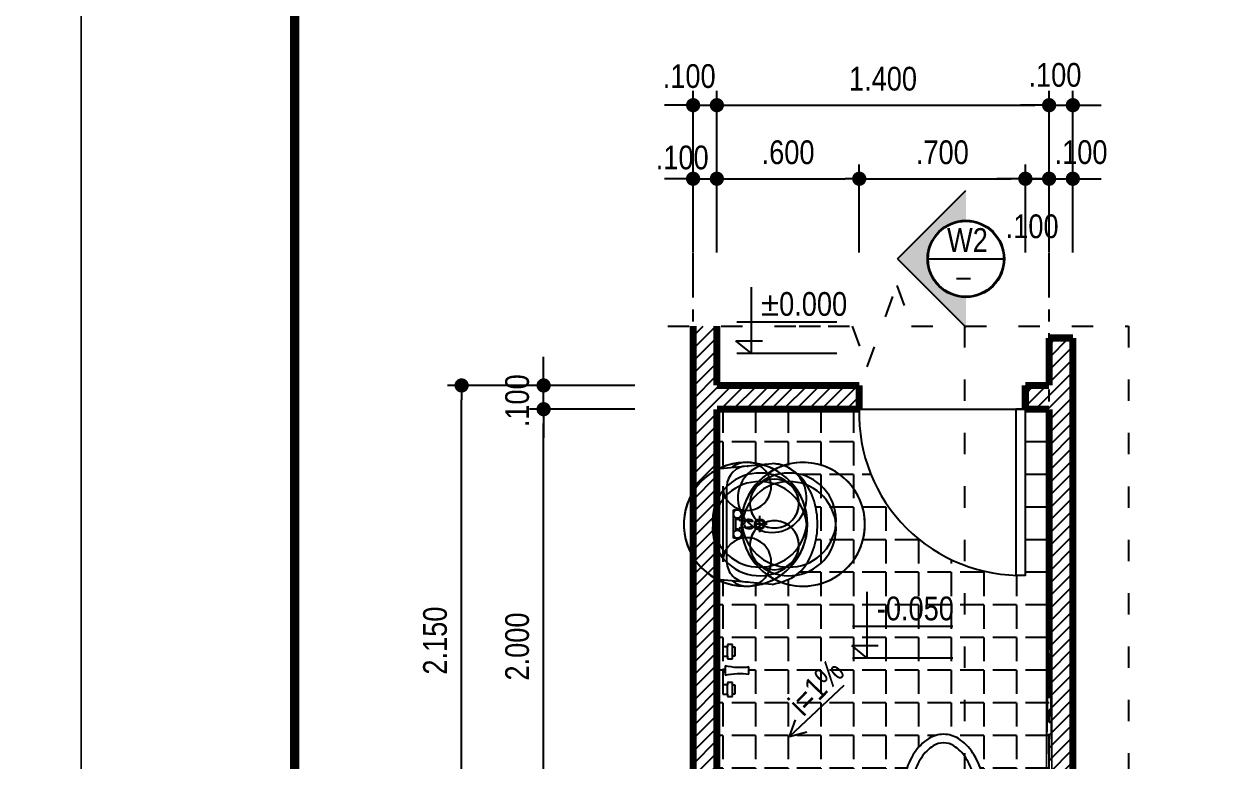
# Model space of a CAD drawing. Header units: millimetres. Extents: x 100 to 288, y -65 to 177.
# Drawn here: x 203.27 to 213.46, y 100.33 to 106.54 of the extents above; entities that cross this region are included whole.
import ezdxf

# ---------------------------------------------------------------- set-up
doc = ezdxf.new("R2010")
doc.units = ezdxf.units.MM
doc.header["$LTSCALE"] = 0.3
doc.header["$MEASUREMENT"] = 0
doc.header["$PDMODE"] = 2
doc.linetypes.add('ACAD_ISO03W100', pattern=[30, 12, -18])
doc.linetypes.add('CENTER', pattern=[2, 1.25, -0.25, 0.25, -0.25])
doc.layers.get('0').update_dxf_attribs({"linetype": 'CONTINUOUS', "lineweight": 13})
doc.layers.get('DEFPOINTS').update_dxf_attribs({"linetype": 'CONTINUOUS', "lineweight": 13})
for name, color, linetype in [('CHUSO', 141, 'CONTINUOUS'), ('HATCH', 8, 'CONTINUOUS'), ('KT', 8, 'CONTINUOUS'), ('LAYER 1', 1, 'CONTINUOUS'), ('LAYER 7', 7, 'CONTINUOUS'), ('LAYER1', 1, 'CONTINUOUS'), ('LAYER3', 34, 'CONTINUOUS'), ('LAYER5', 5, 'CONTINUOUS'), ('LAYER7', 7, 'CONTINUOUS'), ('THAY', 4, 'CONTINUOUS'), ('THIETBI', 25, 'CONTINUOUS'), ('TUONG', 7, 'CONTINUOUS')]:
    doc.layers.add(name, color=color, linetype=linetype)
doc.styles.add('ATTR', font='romans.shx', dxfattribs={"width": 0.8, "height": 0.7})
doc.styles.add('HELVE-KT', font='VHELVCN.TTF')
doc.dimstyles.new('1-50', dxfattribs={"dimtxt": 0.2, "dimasz": 0.12, "dimexe": 0.12, "dimexo": 0.2, "dimgap": 0.12, "dimtad": 1, "dimdec": 3, "dimlfac": 0.5, "dimzin": 4, "dimdsep": 46, "dimtxsty": 'HELVE-KT', "dimblk1": 'DOT', "dimblk2": 'DOT', "dimsah": 1, "dimcen": -0.18, "dimadec": 3, "dimazin": 0, "dimtfac": 1, "dimtdec": 3, "dimtmove": 2, "dimatfit": 3, "dimldrblk": 'DOT', "dimfxl": 0, "dimtolj": 1, "dimtzin": 4, "dimarcsym": 0})

# ---------------------------------------------------------------- blocks, each defined once
blk = doc.blocks.new('TOILET')
at = {"layer": 'THIETBI', "linetype": 'Continuous'}
for p, q in [((2.25, 0), (-2.25, 0)), ((-2.5, -0.25), (-2.5, -1.75)), ((2.5, -1.75), (2.5, -0.25)), ((-2.25, -2), (2.25, -2)), ((-1.329, -2.7), (1.329, -2.7)), ((-0.962, -2.476), (-0.962, -2.701)), ((-0.864, -2.476), (-0.962, -2.476)), ((-0.962, -2.701), (-0.864, -2.701)), ((-0.864, -2.701), (-0.864, -2.476)), ((0.862, -2.701), (0.862, -2.476)), ((0.862, -2.476), (0.959, -2.476)), ((0.959, -2.701), (0.862, -2.701)), ((0.959, -2.476), (0.959, -2.701))]:
    blk.add_line(p, q, dxfattribs=at)
for centre, radius, start, end in [((-2.25, -0.25), 0.25, 90, 180), ((2.25, -0.25), 0.25, 0, 90), ((-2.25, -1.75), 0.25, 180, 270), ((1.338, -3.661), 3.235, 149.0966, 164.9269), ((-1.338, -3.661), 3.235, 15.0731, 30.9034), ((2.25, -1.75), 0.25, 270, 0), ((2.637, -4.011), 4.581, 164.9269, 180), ((1.338, -3.661), 2.835, 160.176, 164.9269), ((-1.338, -3.661), 2.835, 15.0731, 19.824), ((-2.637, -4.011), 4.581, 360, 15.0731), ((2.637, -4.011), 4.181, 164.9269, 180), ((-2.637, -4.011), 4.181, 0, 15.0731), ((2.637, -4.011), 4.581, 180, 195.0731), ((2.637, -4.011), 4.181, 180, 195.0731), ((-2.637, -4.011), 4.181, 344.9269, 360), ((-2.637, -4.011), 4.581, 344.9269, 0), ((1.338, -4.361), 3.235, 195.0731, 213.0315), ((1.338, -4.361), 2.835, 195.0731, 213.0315), ((-1.338, -4.361), 2.835, 326.9685, 344.9269), ((-1.338, -4.361), 3.235, 326.9685, 344.9269), ((0.517, -4.895), 2.255, 213.0315, 237.5002), ((0.517, -4.895), 1.855, 213.0315, 237.5002), ((-0.517, -4.895), 1.855, 302.4998, 326.9685), ((-0.517, -4.895), 2.255, 302.4998, 326.9685), ((0, -5.707), 0.893, 237.5002, 270), ((0, -5.707), 0.893, 270, 302.4998), ((0, -5.707), 1.293, 237.5002, 270), ((0, -5.707), 1.293, 270, 302.4998)]:
    blk.add_arc(centre, radius, start, end, dxfattribs=at)
blk = doc.blocks.new('la')
at = {"layer": 'THIETBI', "linetype": 'Continuous'}
for p, q in [((-5933.4, 607096.9), (-5954.7, 607330.3)), ((-5700.1, 607309.1), (-5700.1, 607252.3)), ((-5445.5, 607330.3), (-5466.7, 607096.9)), ((-5700.1, 607278.1), (-5734.8, 607278.1)), ((-5710.2, 607249.6), (-5715.5, 607195.8)), ((-5665.4, 607278.1), (-5700.1, 607278.1)), ((-5684.7, 607195.8), (-5690, 607249.6)), ((-5944.2, 607224.2), (-5944.2, 607229.6)), ((-5759.5, 607200.4), (-5715, 607200.4)), ((-5759.5, 607183.5), (-5759.5, 607200.4)), ((-5759.5, 607166.5), (-5759.5, 607183.5)), ((-5719.7, 607192), (-5727.8, 607192)), ((-5725.6, 607183.5), (-5716.7, 607183.5)), ((-5685.2, 607200.4), (-5640.7, 607200.4)), ((-5674.6, 607183.5), (-5683.5, 607183.5)), ((-5672.4, 607192), (-5680.5, 607192)), ((-5640.7, 607200.4), (-5640.7, 607183.5)), ((-5640.7, 607183.5), (-5640.7, 607166.5)), ((-5456, 607229.6), (-5456, 607224.2)), ((-5700.1, 607139.4), (-5859.3, 607139.4)), ((-5700.1, 607166.5), (-5759.5, 607166.5)), ((-5727.8, 607175), (-5672.4, 607175)), ((-5640.7, 607166.5), (-5700.1, 607166.5)), ((-5540.9, 607139.4), (-5700.1, 607139.4)), ((-5466.7, 607096.9), (-5933.4, 607096.9)), ((-5859.3, 607122.4), (-5540.9, 607122.4))]:
    blk.add_line(p, q, dxfattribs=at)
for centre, radius in [((-5700.1, 607278.1), 21.2), ((-5700.1, 607278.1), 17), ((-5742.5, 607183.5), 17), ((-5657.7, 607183.5), 17)]:
    blk.add_circle(centre, radius, dxfattribs=at)
for centre, radius, start, end in [((-5744.5, 607315.4), 151.7, 126.1394, 150.4377), ((-5716.9, 607277.7), 198.4, 106.8299, 126.1394), ((-5698.9, 607218.2), 260.6, 90, 106.8299), ((-5698.9, 607218.2), 260.6, 73.1701, 90), ((-5680.9, 607277.7), 198.4, 53.8606, 73.1701), ((-5653.4, 607315.4), 151.7, 29.5623, 53.8606), ((-5786.6, 607339.4), 103.2, 150.4377, 180), ((-5611.2, 607339.4), 103.2, 0, 29.5623), ((-5786.6, 607339.4), 103.2, 180, 209.5623), ((-5611.2, 607339.4), 103.2, 330.4377, 0), ((-5809.8, 607330.3), 144.9, 180, 190.3889), ((-5744.5, 607363.3), 151.7, 209.5623, 233.8606), ((-5653.4, 607363.3), 151.7, 306.1394, 330.4377), ((-5716.9, 607401), 198.4, 233.8606, 253.1701), ((-5700.1, 607232.3), 20, 59.7473, 120.2527), ((-5680.9, 607401), 198.4, 286.8299, 306.1394), ((-5859.3, 607224.2), 84.9, 180, 270), ((-5698.9, 607460.5), 260.6, 253.1701, 266.4587), ((-5719.7, 607196.2), 4.24, 270, 354.3929), ((-5698.9, 607460.5), 260.6, 273.0264, 286.8299), ((-5680.5, 607196.2), 4.24, 185.6071, 270), ((-5540.9, 607224.2), 84.9, 270, 0), ((-5859.3, 607224.2), 101.8, 218.2453, 270), ((-5540.9, 607224.2), 101.8, 270, 321.7547)]:
    blk.add_arc(centre, radius, start, end, dxfattribs=at)
blk.add_spline([(-5445.5, 607330.3), (-5488.4, 607435.8), (-5558.2, 607489), (-5649.3, 607517.4), (-5750.9, 607517.4), (-5842, 607489), (-5911.8, 607435.8), (-5950.1, 607366.4), (-5954.7, 607330.3)], degree=3, dxfattribs=at)
blk = doc.blocks.new('WALFCT1T')
for p, q in [((-5.5, -1), (-5, -1)), ((-5.5, -2), (-5.5, -1)), ((-2.5, -2), (-5.5, -2)), ((-5, -2), (-5, -2.5)), ((-5, -2.5), (-3, -2.5)), ((-3, -1), (-2.5, -1)), ((-3, -2.5), (-3, -2)), ((-2.5, -1), (-2.5, -2)), ((-1, -0.5), (1, -0.5)), ((2.5, -1), (3, -1)), ((2.5, -2), (2.5, -1)), ((5.5, -2), (2.5, -2)), ((3, -2), (3, -2.5)), ((3, -2.5), (5, -2.5)), ((5, -1), (5.5, -1)), ((5, -2.5), (5, -2)), ((5.5, -1), (5.5, -2)), ((0.75, -5.5), (-0.75, -5.5))]:
    blk.add_line(p, q)
for points in [[(-3, 0), (-3, -1), (-5, -1), (-5, 0)], [(-0.25, -0.5), (-0.25, 0), (0.25, 0), (0.25, -0.5)], [(5, 0), (5, -1), (3, -1), (3, 0)]]:
    blk.add_lwpolyline(points, close=True)
for centre, start, end in [((-13.2658, -3.6195), 351.4554, 14.26943), ((13.2658, -3.6195), 165.7306, 188.5446)]:
    blk.add_arc(centre, 12.6562, start, end)
at = {"style": 'ATTR', "width": 0.8, "flags": 9}
blk.add_attdef('ESTCODE', (0, 0), '', height=0.7, dxfattribs=at)
blk = doc.blocks.new('_DOT')
at = {"color": 0, "linetype": 'ByBlock'}
blk.add_line((-0.5, 0), (-1, 0), dxfattribs=at)
at = {"color": 0, "linetype": 'ByBlock', "const_width": 0.5}
blk.add_lwpolyline([(-0.25, 0, 1), (0.25, 0, 1)], format="xyb", close=True, dxfattribs=at)
blk = doc.blocks.new('*D42')
at = {"layer": 'DEFPOINTS', "color": 0, "lineweight": -2, "ltscale": 5}
for p in [(207.646, 103.296), (208.614, 103.296), (208.614, 99.296)]:
    blk.add_point(p, dxfattribs=at)
at = {"layer": 'LAYER 1', "color": 0, "lineweight": -2, "ltscale": 5}
for p, q in [((208.414, 103.296), (207.526, 103.296)), ((207.646, 99.416), (207.646, 103.176)), ((208.414, 99.296), (207.526, 99.296))]:
    blk.add_line(p, q, dxfattribs=at)
at = {"layer": 'LAYER 1', "color": 0, "lineweight": -2, "ltscale": 5, "xscale": 0.12, "yscale": 0.12, "zscale": 0.12}
for p, rotation in [((207.646, 103.296), 90), ((207.646, 99.296), 270)]:
    blk.add_blockref('_DOT', p, dxfattribs=dict(at, rotation=rotation))
at = {"layer": 'LAYER 1', "color": 0, "ltscale": 5, "insert": (207.424, 101.296), "char_height": 0.2, "attachment_point": 5, "rotation": 90, "style": 'HELVE-KT'}
blk.add_mtext('\\A1;2.000', dxfattribs=at)
blk = doc.blocks.new('*D43')
at = {"layer": 'DEFPOINTS', "color": 0, "lineweight": -2, "ltscale": 5}
for p in [(207.646, 103.496), (208.614, 103.496), (208.614, 103.296)]:
    blk.add_point(p, dxfattribs=at)
at = {"layer": 'LAYER 1', "color": 0, "lineweight": -2, "ltscale": 5}
for p, q in [((207.646, 103.616), (207.646, 103.736)), ((208.414, 103.496), (207.526, 103.496)), ((207.646, 103.296), (207.646, 103.496)), ((208.414, 103.296), (207.526, 103.296)), ((207.646, 103.176), (207.646, 103.056))]:
    blk.add_line(p, q, dxfattribs=at)
at = {"layer": 'LAYER 1', "color": 0, "lineweight": -2, "ltscale": 5, "xscale": 0.12, "yscale": 0.12, "zscale": 0.12}
for p, rotation in [((207.646, 103.496), 270), ((207.646, 103.296), 90)]:
    blk.add_blockref('_DOT', p, dxfattribs=dict(at, rotation=rotation))
at = {"layer": 'LAYER 1', "color": 0, "ltscale": 5, "insert": (207.424, 103.367), "char_height": 0.2, "attachment_point": 5, "rotation": 90, "style": 'HELVE-KT'}
blk.add_mtext('\\A1;.100', dxfattribs=at)
blk = doc.blocks.new('*D45')
at = {"layer": 'DEFPOINTS', "color": 0, "lineweight": -2, "ltscale": 5}
for p in [(206.955, 103.496), (208.305, 103.496), (207.989, 99.196)]:
    blk.add_point(p, dxfattribs=at)
at = {"layer": 'LAYER 1', "color": 0, "lineweight": -2, "ltscale": 5}
for p, q in [((208.105, 103.496), (206.835, 103.496)), ((206.955, 99.316), (206.955, 103.376)), ((207.789, 99.196), (206.835, 99.196))]:
    blk.add_line(p, q, dxfattribs=at)
at = {"layer": 'LAYER 1', "color": 0, "lineweight": -2, "ltscale": 5, "xscale": 0.12, "yscale": 0.12, "zscale": 0.12}
for p, rotation in [((206.955, 103.496), 90), ((206.955, 99.196), 270)]:
    blk.add_blockref('_DOT', p, dxfattribs=dict(at, rotation=rotation))
at = {"layer": 'LAYER 1', "color": 0, "ltscale": 5, "insert": (206.732, 101.346), "char_height": 0.2, "attachment_point": 5, "rotation": 90, "style": 'HELVE-KT'}
blk.add_mtext('\\A1;2.150', dxfattribs=at)
blk = doc.blocks.new('*D54')
at = {"layer": 'DEFPOINTS', "color": 0, "lineweight": -2, "ltscale": 5}
for p in [(209.106, 105.238), (208.906, 104.417), (209.106, 104.417)]:
    blk.add_point(p, dxfattribs=at)
at = {"layer": 'LAYER 1', "color": 0, "lineweight": -2, "ltscale": 5}
for p, q in [((208.906, 104.617), (208.906, 105.358)), ((209.106, 104.617), (209.106, 105.358)), ((208.786, 105.238), (208.666, 105.238)), ((208.906, 105.238), (209.106, 105.238)), ((209.226, 105.238), (209.346, 105.238))]:
    blk.add_line(p, q, dxfattribs=at)
at = {"layer": 'LAYER 1', "color": 0, "lineweight": -2, "ltscale": 5, "xscale": 0.12, "yscale": 0.12, "zscale": 0.12}
blk.add_blockref('_DOT', (208.906, 105.238), dxfattribs=at)
at = {"layer": 'LAYER 1', "color": 0, "lineweight": -2, "ltscale": 5, "xscale": 0.12, "yscale": 0.12, "zscale": 0.12, "rotation": 180}
blk.add_blockref('_DOT', (209.106, 105.238), dxfattribs=at)
at = {"layer": 'LAYER 1', "color": 0, "ltscale": 5, "insert": (208.814, 105.416), "char_height": 0.2, "attachment_point": 5, "style": 'HELVE-KT'}
blk.add_mtext('\\A1;.100', dxfattribs=at)
blk = doc.blocks.new('*D55')
at = {"layer": 'DEFPOINTS', "color": 0, "lineweight": -2, "ltscale": 5}
for p in [(210.306, 105.238), (209.106, 104.417), (210.306, 104.417)]:
    blk.add_point(p, dxfattribs=at)
at = {"layer": 'LAYER 1', "color": 0, "lineweight": -2, "ltscale": 5}
for p, q in [((209.106, 104.617), (209.106, 105.358)), ((210.306, 104.617), (210.306, 105.358)), ((209.226, 105.238), (210.186, 105.238))]:
    blk.add_line(p, q, dxfattribs=at)
at = {"layer": 'LAYER 1', "color": 0, "lineweight": -2, "ltscale": 5, "xscale": 0.12, "yscale": 0.12, "zscale": 0.12, "rotation": 180}
blk.add_blockref('_DOT', (209.106, 105.238), dxfattribs=at)
at = {"layer": 'LAYER 1', "color": 0, "lineweight": -2, "ltscale": 5, "xscale": 0.12, "yscale": 0.12, "zscale": 0.12}
blk.add_blockref('_DOT', (210.306, 105.238), dxfattribs=at)
at = {"layer": 'LAYER 1', "color": 0, "ltscale": 5, "insert": (209.706, 105.46), "char_height": 0.2, "attachment_point": 5, "style": 'HELVE-KT'}
blk.add_mtext('\\A1;.600', dxfattribs=at)
blk = doc.blocks.new('*D56')
at = {"layer": 'DEFPOINTS', "color": 0, "lineweight": -2, "ltscale": 5}
for p in [(211.706, 105.238), (210.306, 104.417), (211.706, 104.417)]:
    blk.add_point(p, dxfattribs=at)
at = {"layer": 'LAYER 1', "color": 0, "lineweight": -2, "ltscale": 5}
for p, q in [((210.306, 104.617), (210.306, 105.358)), ((211.706, 104.617), (211.706, 105.358)), ((210.426, 105.238), (211.586, 105.238))]:
    blk.add_line(p, q, dxfattribs=at)
at = {"layer": 'LAYER 1', "color": 0, "lineweight": -2, "ltscale": 5, "xscale": 0.12, "yscale": 0.12, "zscale": 0.12, "rotation": 180}
blk.add_blockref('_DOT', (210.306, 105.238), dxfattribs=at)
at = {"layer": 'LAYER 1', "color": 0, "lineweight": -2, "ltscale": 5, "xscale": 0.12, "yscale": 0.12, "zscale": 0.12}
blk.add_blockref('_DOT', (211.706, 105.238), dxfattribs=at)
at = {"layer": 'LAYER 1', "color": 0, "ltscale": 5, "insert": (211.006, 105.46), "char_height": 0.2, "attachment_point": 5, "style": 'HELVE-KT'}
blk.add_mtext('\\A1;.700', dxfattribs=at)
blk = doc.blocks.new('*D57')
at = {"layer": 'DEFPOINTS', "color": 0, "lineweight": -2, "ltscale": 5}
for p in [(211.906, 105.238), (211.706, 104.417), (211.906, 104.417)]:
    blk.add_point(p, dxfattribs=at)
at = {"layer": 'LAYER 1', "color": 0, "lineweight": -2, "ltscale": 5}
for p, q in [((211.706, 104.617), (211.706, 105.358)), ((211.906, 104.617), (211.906, 105.358)), ((211.586, 105.238), (211.466, 105.238)), ((211.706, 105.238), (211.906, 105.238)), ((212.026, 105.238), (212.146, 105.238))]:
    blk.add_line(p, q, dxfattribs=at)
at = {"layer": 'LAYER 1', "color": 0, "lineweight": -2, "ltscale": 5, "xscale": 0.12, "yscale": 0.12, "zscale": 0.12}
blk.add_blockref('_DOT', (211.706, 105.238), dxfattribs=at)
at = {"layer": 'LAYER 1', "color": 0, "lineweight": -2, "ltscale": 5, "xscale": 0.12, "yscale": 0.12, "zscale": 0.12, "rotation": 180}
blk.add_blockref('_DOT', (211.906, 105.238), dxfattribs=at)
at = {"layer": 'LAYER 1', "color": 0, "ltscale": 5, "insert": (211.763, 104.836), "char_height": 0.2, "attachment_point": 5, "style": 'HELVE-KT'}
blk.add_mtext('\\A1;.100', dxfattribs=at)
blk = doc.blocks.new('*D58')
at = {"layer": 'DEFPOINTS', "color": 0, "lineweight": -2, "ltscale": 5}
for p in [(212.106, 105.238), (211.906, 104.417), (212.106, 104.417)]:
    blk.add_point(p, dxfattribs=at)
at = {"layer": 'LAYER 1', "color": 0, "lineweight": -2, "ltscale": 5}
for p, q in [((211.906, 104.617), (211.906, 105.358)), ((212.106, 104.617), (212.106, 105.358)), ((211.786, 105.238), (211.666, 105.238)), ((211.906, 105.238), (212.106, 105.238)), ((212.226, 105.238), (212.346, 105.238))]:
    blk.add_line(p, q, dxfattribs=at)
at = {"layer": 'LAYER 1', "color": 0, "lineweight": -2, "ltscale": 5, "xscale": 0.12, "yscale": 0.12, "zscale": 0.12}
blk.add_blockref('_DOT', (211.906, 105.238), dxfattribs=at)
at = {"layer": 'LAYER 1', "color": 0, "lineweight": -2, "ltscale": 5, "xscale": 0.12, "yscale": 0.12, "zscale": 0.12, "rotation": 180}
blk.add_blockref('_DOT', (212.106, 105.238), dxfattribs=at)
at = {"layer": 'LAYER 1', "color": 0, "ltscale": 5, "insert": (212.175, 105.461), "char_height": 0.2, "attachment_point": 5, "style": 'HELVE-KT'}
blk.add_mtext('\\A1;.100', dxfattribs=at)
blk = doc.blocks.new('*D59')
at = {"layer": 'DEFPOINTS', "color": 0, "lineweight": -2, "ltscale": 5}
for p in [(209.106, 105.858), (208.906, 104.417), (209.106, 104.417)]:
    blk.add_point(p, dxfattribs=at)
at = {"layer": 'LAYER 1', "color": 0, "lineweight": -2, "ltscale": 5}
for p, q in [((208.906, 104.617), (208.906, 105.978)), ((209.106, 104.617), (209.106, 105.978)), ((208.786, 105.858), (208.666, 105.858)), ((208.906, 105.858), (209.106, 105.858)), ((209.226, 105.858), (209.346, 105.858))]:
    blk.add_line(p, q, dxfattribs=at)
at = {"layer": 'LAYER 1', "color": 0, "lineweight": -2, "ltscale": 5, "xscale": 0.12, "yscale": 0.12, "zscale": 0.12}
blk.add_blockref('_DOT', (208.906, 105.858), dxfattribs=at)
at = {"layer": 'LAYER 1', "color": 0, "lineweight": -2, "ltscale": 5, "xscale": 0.12, "yscale": 0.12, "zscale": 0.12, "rotation": 180}
blk.add_blockref('_DOT', (209.106, 105.858), dxfattribs=at)
at = {"layer": 'LAYER 1', "color": 0, "ltscale": 5, "insert": (208.873, 106.102), "char_height": 0.2, "attachment_point": 5, "style": 'HELVE-KT'}
blk.add_mtext('\\A1;.100', dxfattribs=at)
blk = doc.blocks.new('*D60')
at = {"layer": 'DEFPOINTS', "color": 0, "lineweight": -2, "ltscale": 5}
for p in [(211.906, 105.858), (209.106, 104.417), (211.906, 104.417)]:
    blk.add_point(p, dxfattribs=at)
at = {"layer": 'LAYER 1', "color": 0, "lineweight": -2, "ltscale": 5}
for p, q in [((209.106, 104.617), (209.106, 105.978)), ((211.906, 104.617), (211.906, 105.978)), ((209.226, 105.858), (211.786, 105.858))]:
    blk.add_line(p, q, dxfattribs=at)
at = {"layer": 'LAYER 1', "color": 0, "lineweight": -2, "ltscale": 5, "xscale": 0.12, "yscale": 0.12, "zscale": 0.12, "rotation": 180}
blk.add_blockref('_DOT', (209.106, 105.858), dxfattribs=at)
at = {"layer": 'LAYER 1', "color": 0, "lineweight": -2, "ltscale": 5, "xscale": 0.12, "yscale": 0.12, "zscale": 0.12}
blk.add_blockref('_DOT', (211.906, 105.858), dxfattribs=at)
at = {"layer": 'LAYER 1', "color": 0, "ltscale": 5, "insert": (210.506, 106.08), "char_height": 0.2, "attachment_point": 5, "style": 'HELVE-KT'}
blk.add_mtext('\\A1;1.400', dxfattribs=at)
blk = doc.blocks.new('*D61')
at = {"layer": 'DEFPOINTS', "color": 0, "lineweight": -2, "ltscale": 5}
for p in [(212.106, 105.858), (211.906, 104.417), (212.106, 104.417)]:
    blk.add_point(p, dxfattribs=at)
at = {"layer": 'LAYER 1', "color": 0, "lineweight": -2, "ltscale": 5}
for p, q in [((211.906, 104.617), (211.906, 105.978)), ((212.106, 104.617), (212.106, 105.978)), ((211.786, 105.858), (211.666, 105.858)), ((211.906, 105.858), (212.106, 105.858)), ((212.226, 105.858), (212.346, 105.858))]:
    blk.add_line(p, q, dxfattribs=at)
at = {"layer": 'LAYER 1', "color": 0, "lineweight": -2, "ltscale": 5, "xscale": 0.12, "yscale": 0.12, "zscale": 0.12}
blk.add_blockref('_DOT', (211.906, 105.858), dxfattribs=at)
at = {"layer": 'LAYER 1', "color": 0, "lineweight": -2, "ltscale": 5, "xscale": 0.12, "yscale": 0.12, "zscale": 0.12, "rotation": 180}
blk.add_blockref('_DOT', (212.106, 105.858), dxfattribs=at)
at = {"layer": 'LAYER 1', "color": 0, "ltscale": 5, "insert": (211.955, 106.112), "char_height": 0.2, "attachment_point": 5, "style": 'HELVE-KT'}
blk.add_mtext('\\A1;.100', dxfattribs=at)

msp = doc.modelspace()

# ---------------------------------------------------------------- hatches: boundary and pattern name
at = {"layer": 'HATCH', "ltscale": 5}
h = msp.add_hatch(dxfattribs=at)
h.set_pattern_fill('ANSI31', color=256, scale=0.6, style=0)
h.set_pattern_definition([(45, (208.905986, 94.36598), (-0.053033, 0.053033), [])])
h.paths.add_polyline_path([(209.90599, 99.89611), (209.10599, 99.89611), (209.10599, 103.29611), (210.30599, 103.29611), (210.30599, 103.49611), (209.10599, 103.49611), (209.10599, 103.9959), (208.90599, 103.9959), (208.90599, 99.39611), (209.10599, 99.39611), (209.10599, 99.69611), (209.70599, 99.69611), (209.70599, 99.29611), (209.30599, 99.29611), (209.30599, 99.09611), (209.70599, 99.09611), (209.70599, 98.69611), (209.10599, 98.69611), (209.10599, 98.99611), (208.90599, 98.99611), (208.90599, 94.36598), (209.10599, 94.36598), (209.10599, 94.89611), (210.30599, 94.89611), (210.30599, 95.09611), (209.10599, 95.09611), (209.10599, 98.49611), (209.90599, 98.49611), (209.90599, 99.09611), (211.70599, 99.09611), (211.70599, 99.29611), (209.90599, 99.29611)])
h.paths.add_polyline_path([(212.10599, 98.99611), (211.90599, 98.99611), (211.90599, 95.09611), (211.70599, 95.09611), (211.70599, 94.89611), (211.90599, 94.89611), (211.90599, 94.49611), (212.10599, 94.49611), (212.10599, 94.89611)])
h.paths.add_polyline_path([(212.10599, 103.49611), (212.10599, 103.89611), (211.90599, 103.89611), (211.90599, 103.49611), (211.70599, 103.49611), (211.70599, 103.29611), (211.90599, 103.29611), (211.90599, 99.39611), (212.10599, 99.39611)])
h.paths.add_polyline_path([(212.65386, 99.29611), (212.30599, 99.29611), (212.30599, 99.09611), (212.63288, 99.09611), (212.91812, 99.19993)])
at = {"layer": 'THAY', "linetype": 'Continuous', "ltscale": 1000}
msp.add_hatch(color=256, dxfattribs=at).paths.add_polyline_path([(211.20479, 103.98632), (211.20479, 104.23866, -1), (211.20479, 104.88714), (211.20479, 105.13947), (210.62821, 104.5629)])
at = {"layer": 'THIETBI', "ltscale": 5}
h = msp.add_hatch(dxfattribs=at)
h.set_pattern_fill('ANGLE', color=256, angle=90, style=0)
h.set_pattern_definition([(270, (211.90599, 103.29611), (-0.275, 2e-17), [0.2, -0.075]), (180, (211.90599, 103.29611), (0, 0.275), [0.2, -0.075])])
edge = h.paths.add_edge_path()
edge.add_line((209.90599, 99.29611), (209.90599, 99.89611))
edge.add_line((209.90599, 99.89611), (209.10599, 99.89611))
edge.add_line((209.10599, 99.89611), (209.10599, 101.86116))
edge.add_line((209.10599, 101.86116), (209.57261, 101.81874))
edge.add_spline(control_points=[(209.57261, 101.81874), (209.64877, 101.83866), (209.78362, 101.87394), (209.90177, 102.04579), (209.95696, 102.22859), (209.9568, 102.42666), (209.90219, 102.61201), (209.79605, 102.75483), (209.67436, 102.82926), (209.597, 102.83513), (209.57261, 102.83698)], knot_values=[0, 0, 0, 0, 113.89724828, 201.65718912, 297.12896581, 398.64383394, 494.11561064, 581.87555147, 661.08954557, 697.55070144, 697.55070144, 697.55070144, 697.55070144], degree=3, periodic=0)
edge.add_line((209.57261, 102.83698), (209.10599, 102.79456))
edge.add_line((209.10599, 102.79456), (209.10599, 103.29611))
edge.add_line((209.10599, 103.29611), (210.30599, 103.29611))
edge.add_arc((211.66599, 103.25611), 1.36059, 538.315316, 631.684684)
edge.add_line((211.70599, 101.89611), (211.70599, 103.29611))
edge.add_line((211.70599, 103.29611), (211.90599, 103.29611))
edge.add_line((211.90599, 103.29611), (211.90599, 99.39611))
edge.add_line((211.90599, 99.39611), (211.70599, 99.39611))
edge.add_line((211.70599, 99.39611), (211.70599, 99.29611))
edge.add_line((211.70599, 99.29611), (211.42533, 99.29611))
edge.add_ellipse((211.42139, 99.34111), major_axis=(-0.03182, -0.03182), ratio=1, start_angle=45, end_angle=135)
edge.add_line((211.46639, 99.34111), (211.46639, 99.61111))
edge.add_ellipse((211.42139, 99.61111), major_axis=(-0.03182, -0.03182), ratio=1, start_angle=135, end_angle=225)
edge.add_line((211.42139, 99.65611), (211.27517, 99.65611))
edge.add_ellipse((210.77556, 99.95516), major_axis=(-0.41173, -0.41173), ratio=1, start_angle=104.096575, end_angle=119.926862)
edge.add_ellipse((210.54165, 100.01816), major_axis=(-0.58302, -0.58302), ratio=1, start_angle=119.926862, end_angle=135)
edge.add_ellipse((210.54165, 100.01816), major_axis=(-0.58302, 0.58302), ratio=1, start_angle=225, end_angle=240.073138)
edge.add_ellipse((210.77556, 100.08116), major_axis=(-0.41173, -0.41173), ratio=1, start_angle=150.073138, end_angle=168.031548)
edge.add_ellipse((210.92336, 100.17725), major_axis=(-0.28707, -0.28707), ratio=1, start_angle=168.031548, end_angle=192.500225)
edge.add_ellipse((211.01639, 100.32329), major_axis=(-0.16463, -0.16463), ratio=1, start_angle=192.500225, end_angle=225)
edge.add_ellipse((211.01639, 100.32329), major_axis=(-0.16463, 0.16463), ratio=1, start_angle=315, end_angle=347.499775)
edge.add_ellipse((211.10943, 100.17725), major_axis=(-0.28707, 0.28707), ratio=1, start_angle=347.499775, end_angle=371.968452)
edge.add_ellipse((211.25722, 100.08116), major_axis=(-0.41173, 0.41173), ratio=1, start_angle=11.968452, end_angle=29.926862)
edge.add_ellipse((211.49113, 100.01816), major_axis=(-0.58302, -0.58302), ratio=1, start_angle=-60.073138, end_angle=-45)
edge.add_ellipse((211.49113, 100.01816), major_axis=(-0.58302, 0.58302), ratio=1, start_angle=45, end_angle=60.073138)
edge.add_ellipse((211.25722, 99.95516), major_axis=(-0.41173, 0.41173), ratio=1, start_angle=60.073138, end_angle=75.903425)
edge.add_line((210.75762, 99.65611), (210.61139, 99.65611))
edge.add_ellipse((210.61139, 99.61111), major_axis=(-0.03182, -0.03182), ratio=1, start_angle=225, end_angle=315)
edge.add_line((210.56639, 99.61111), (210.56639, 99.34111))
edge.add_ellipse((210.61139, 99.34111), major_axis=(-0.03182, 0.03182), ratio=1, start_angle=45, end_angle=135)
edge.add_line((210.60745, 99.29611), (209.90599, 99.29611))
edge = h.paths.add_edge_path(flags=16)
edge.add_ellipse((209.30153, 101.62429), major_axis=(-0.35797, 0.35797), ratio=1, start_angle=120.73057, end_angle=143.5446, ccw=False)
edge.add_line((209.17675, 101.13366), (209.17675, 101.10366))
edge.add_line((209.17675, 101.10366), (209.15675, 101.10366))
edge.add_line((209.15675, 101.10366), (209.15675, 101.08366))
edge.add_line((209.15675, 101.08366), (209.17675, 101.08366))
edge.add_line((209.17675, 101.08366), (209.17675, 101.05366))
edge.add_ellipse((209.30153, 100.56303), major_axis=(-0.35797, -0.35797), ratio=1, start_angle=216.4554, end_angle=239.2694, ccw=False)
edge.add_line((209.37675, 101.06366), (209.37676, 101.12366))
h.paths.add_polyline_path([(209.25675, 101.29366), (209.23675, 101.29366), (209.23675, 101.31366), (209.19675, 101.31366), (209.19675, 101.29366), (209.15675, 101.29366), (209.15675, 101.21366), (209.19675, 101.21366), (209.19675, 101.19366), (209.23675, 101.19366), (209.23675, 101.21366), (209.25675, 101.21366)], flags=16)
h.paths.add_polyline_path([(209.25675, 100.97366), (209.23675, 100.97366), (209.23675, 100.99366), (209.19675, 100.99366), (209.19675, 100.97366), (209.15675, 100.97366), (209.15675, 100.89366), (209.19675, 100.89366), (209.19675, 100.87366), (209.23675, 100.87366), (209.23675, 100.89366), (209.25675, 100.89366)], flags=16)
h.paths.add_polyline_path([(209.26933, 100.17386, 1), (209.26933, 99.97386, 1)], flags=16)

# ---------------------------------------------------------------- linework, layer by layer
at = {"layer": 'DEFPOINTS', "linetype": 'Continuous', "ltscale": 0.08}
for points in [[(161.74885, 87.74536), (203.74885, 87.74536), (203.74885, 117.44536), (161.74885, 117.44536)], [(203.74885, 87.74536), (245.74885, 87.74536), (245.74885, 117.44536), (203.74885, 117.44536)]]:
    msp.add_lwpolyline(points, close=True, dxfattribs=at)
at = {"layer": 'HATCH', "linetype": 'CENTER'}
for points in [[(208.90599, 91.41116), (208.90599, 104.97046)], [(211.90599, 91.41116), (211.90599, 104.97046)]]:
    msp.add_lwpolyline(points, dxfattribs=at)
at = {"layer": 'LAYER 1', "linetype": 'ACAD_ISO03W100', "ltscale": 0.05}
msp.add_lwpolyline([(211.19521, 94.36598), (211.19521, 104.23866)], dxfattribs=at)
at = {"layer": 'LAYER 1', "ltscale": 5}
for points in [[(210.17617, 100.96753), (209.71934, 100.53639)], [(209.71934, 100.53639), (209.76787, 100.67935)], [(209.71934, 100.53639), (209.86487, 100.57658)]]:
    msp.add_lwpolyline(points, dxfattribs=at)
at = {"layer": 'LAYER 7', "linetype": 'ACAD_ISO03W100', "ltscale": 0.05}
for points in [[(209.79932, 103.9959), (210.24726, 103.9959), (210.37226, 103.65247), (210.62226, 104.33933), (210.74726, 103.9959), (211.19521, 103.9959)], [(208.69284, 103.9959), (210.24726, 103.9959)], [(210.74726, 103.9959), (212.57468, 103.9959), (212.57468, 99.57493)]]:
    msp.add_lwpolyline(points, dxfattribs=at)
at = {"layer": 'LAYER1', "linetype": 'Continuous', "ltscale": 0.05}
for points in [[(209.39419, 104.32343), (209.39419, 103.76782)], [(209.27317, 104.03348), (210.11684, 104.03348)], [(209.26628, 103.87139), (209.48933, 103.87139)], [(209.39419, 103.76782), (209.26628, 103.87139)], [(209.27317, 103.76782), (210.11684, 103.76782)], [(210.37078, 101.75715), (210.37078, 101.20153)], [(210.24976, 101.4672), (211.09343, 101.4672)], [(210.24287, 101.30511), (210.46592, 101.30511)], [(210.37078, 101.20153), (210.24287, 101.30511)], [(210.24976, 101.20153), (211.09343, 101.20153)]]:
    msp.add_lwpolyline(points, dxfattribs=at)
at = {"layer": 'LAYER5', "color": 163, "linetype": 'Continuous'}
msp.add_line((210.30599, 103.29611), (211.70599, 103.29611), dxfattribs=at)
msp.add_lwpolyline([(211.70599, 103.29611), (211.62599, 103.29611), (211.62599, 101.89611), (211.70599, 101.89611)], close=True, dxfattribs=at)
msp.add_arc((211.66599, 103.25611), 1.36059, 178.315316, 271.684684, dxfattribs=at)
at = {"layer": 'LAYER7', "linetype": 'Continuous', "const_width": 0.08}
msp.add_lwpolyline([(244.74885, 116.48282), (205.54885, 116.48282), (205.54885, 88.70791), (244.74885, 88.70791)], close=True, dxfattribs=at)
at = {"layer": 'LAYER7', "ltscale": 5, "const_width": 0.06}
for points in [[(208.90599, 103.9959), (208.90599, 99.19611)], [(209.10599, 103.9959), (209.10599, 103.49611)], [(211.90599, 103.49611), (211.90599, 103.89611)], [(212.10599, 103.49611), (212.10599, 103.89611)], [(210.30599, 103.49611), (209.10599, 103.49611)], [(210.30599, 103.49611), (209.10599, 103.49611)], [(210.30599, 103.29611), (210.30599, 103.49611)], [(211.90599, 103.49611), (211.70599, 103.49611)], [(211.90599, 103.49611), (211.70599, 103.49611)], [(211.70599, 103.29611), (211.70599, 103.49611)], [(212.10599, 99.29611), (212.10599, 103.49611)], [(210.30599, 103.29611), (209.10599, 103.29611)], [(209.10599, 103.29611), (210.30599, 103.29611)], [(209.10599, 103.29611), (209.10599, 99.89611)], [(211.90599, 103.29611), (211.70599, 103.29611)], [(211.70599, 103.29611), (211.90599, 103.29611)]]:
    msp.add_lwpolyline(points, dxfattribs=at)
msp.add_lwpolyline([(211.90599, 99.29611), (211.90599, 103.29611), (211.90599, 103.29611), (211.90599, 99.29611)], close=True, dxfattribs=at)
at = {"layer": 'THAY', "linetype": 'Continuous', "ltscale": 1000}
for points in [[(210.62821, 104.5629), (211.20479, 105.13947)], [(210.62821, 104.5629), (211.20479, 103.98632)], [(210.88727, 104.5629), (211.52231, 104.5629)]]:
    msp.add_lwpolyline(points, dxfattribs=at)
for radius in [0.32424, 0.31752]:
    msp.add_circle((211.20479, 104.5629), radius, dxfattribs=at)
at = {"layer": 'TUONG', "linetype": 'ByBlock', "ltscale": 5, "const_width": 0.06}
msp.add_lwpolyline([(212.10599, 103.89611), (211.90599, 103.89611)], dxfattribs=at)

# ---------------------------------------------------------------- block references
at = {"layer": 'CHUSO', "linetype": 'Continuous', "xscale": 0.1800000000512227, "yscale": 0.1800000000512227, "zscale": 0.18, "rotation": 180}
msp.add_blockref('TOILET', (211.01639, 99.29611), dxfattribs=at)
at = {"layer": 'KT', "xscale": 0.001999999978579581, "yscale": 0.001999999862164259, "zscale": 0.002, "rotation": 270}
msp.add_blockref('la', (-1005.08786, 90.92767), dxfattribs=at)
at = {"layer": 'LAYER3', "linetype": 'Continuous', "ltscale": 0.4, "xscale": -0.0400000000372529, "yscale": 0.0400000000372529, "zscale": 0.04, "rotation": 90}
msp.add_blockref('WALFCT1T', (209.15675, 101.09366), dxfattribs=at)

# ---------------------------------------------------------------- texts
at = {"layer": 'LAYER 1', "ltscale": 1000, "insert": (211.12765, 104.62073), "char_height": 0.18, "width": 3.5586, "attachment_point": 1, "style": 'HELVE-KT'}
msp.add_mtext('_', dxfattribs=at)
at = {"layer": 'LAYER1', "ltscale": 1000, "insert": (211.04603, 104.82175), "char_height": 0.2, "width": 3.5586, "attachment_point": 1, "style": 'HELVE-KT'}
msp.add_mtext('W2', dxfattribs=at)
at = {"layer": 'LAYER1', "linetype": 'Continuous', "ltscale": 0.05, "char_height": 0.2, "width": 15.1845217, "attachment_point": 1, "style": 'HELVE-KT'}
for s, insert in [('±0.000', (209.47742, 104.28293)), ('-0.050', (210.454, 101.71665))]:
    msp.add_mtext(s, dxfattribs=dict(at, insert=insert))
at = {"layer": 'LAYER1', "linetype": 'Continuous', "ltscale": 0.05, "insert": (209.69167, 100.83752), "char_height": 0.2, "width": 5.2618645, "attachment_point": 1, "rotation": 45.632169, "style": 'HELVE-KT'}
msp.add_mtext('i=1%', dxfattribs=at)

# ---------------------------------------------------------------- dimensions: what is measured, and where the dimension line sits
at = {"layer": 'LAYER 1', "ltscale": 5}
for base, p1, p2, picture, middle in [((209.10599, 105.8582), (208.90599, 104.41699), (209.10599, 104.41699), '*D59', (208.87275, 106.10202)), ((212.10599, 105.8582), (211.90599, 104.41699), (212.10599, 104.41699), '*D61', (211.95451, 106.11234)), ((209.10599, 105.23769), (208.90599, 104.41699), (209.10599, 104.41699), '*D54', (208.81391, 105.41575)), ((212.10599, 105.23769), (211.90599, 104.41699), (212.10599, 104.41699), '*D58', (212.17493, 105.46062)), ((211.90599, 105.23769), (211.70599, 104.41699), (211.90599, 104.41699), '*D57', (211.76316, 104.83556))]:
    dim = msp.add_linear_dim(base=base, p1=p1, p2=p2, dimstyle='1-50', dxfattribs=at)
    dim.commit()
    dim.dimension.update_dxf_attribs({"geometry": picture, "text_midpoint": middle, "dimtype": 160})
for base, p1, p2, picture, middle in [((211.90599, 105.8582), (209.10599, 104.41699), (211.90599, 104.41699), '*D60', (210.50599, 106.08033)), ((210.30599, 105.23769), (209.10599, 104.41699), (210.30599, 104.41699), '*D55', (209.70599, 105.45983)), ((211.70599, 105.23769), (210.30599, 104.41699), (211.70599, 104.41699), '*D56', (211.00599, 105.45983))]:
    dim = msp.add_linear_dim(base=base, p1=p1, p2=p2, dimstyle='1-50', dxfattribs=at)
    dim.commit()
    dim.dimension.update_dxf_attribs({"geometry": picture, "text_midpoint": middle})
dim = msp.add_linear_dim(base=(207.64579, 103.49611), p1=(208.61441, 103.29611), p2=(208.61441, 103.49611), angle=90, dimstyle='1-50', dxfattribs=at)
dim.commit()
dim.dimension.update_dxf_attribs({"geometry": '*D43', "text_midpoint": (207.42373, 103.36749), "dimtype": 160})
for base, p1, p2, picture, middle in [((206.95451, 103.49611), (207.98853, 99.19611), (208.3047, 103.49611), '*D45', (206.73238, 101.34611)), ((207.64579, 103.29611), (208.61441, 99.29611), (208.61441, 103.29611), '*D42', (207.42365, 101.29611))]:
    dim = msp.add_linear_dim(base=base, p1=p1, p2=p2, angle=90, dimstyle='1-50', dxfattribs=at)
    dim.commit()
    dim.dimension.update_dxf_attribs({"geometry": picture, "text_midpoint": middle})

doc.saveas('drawing.dxf')
